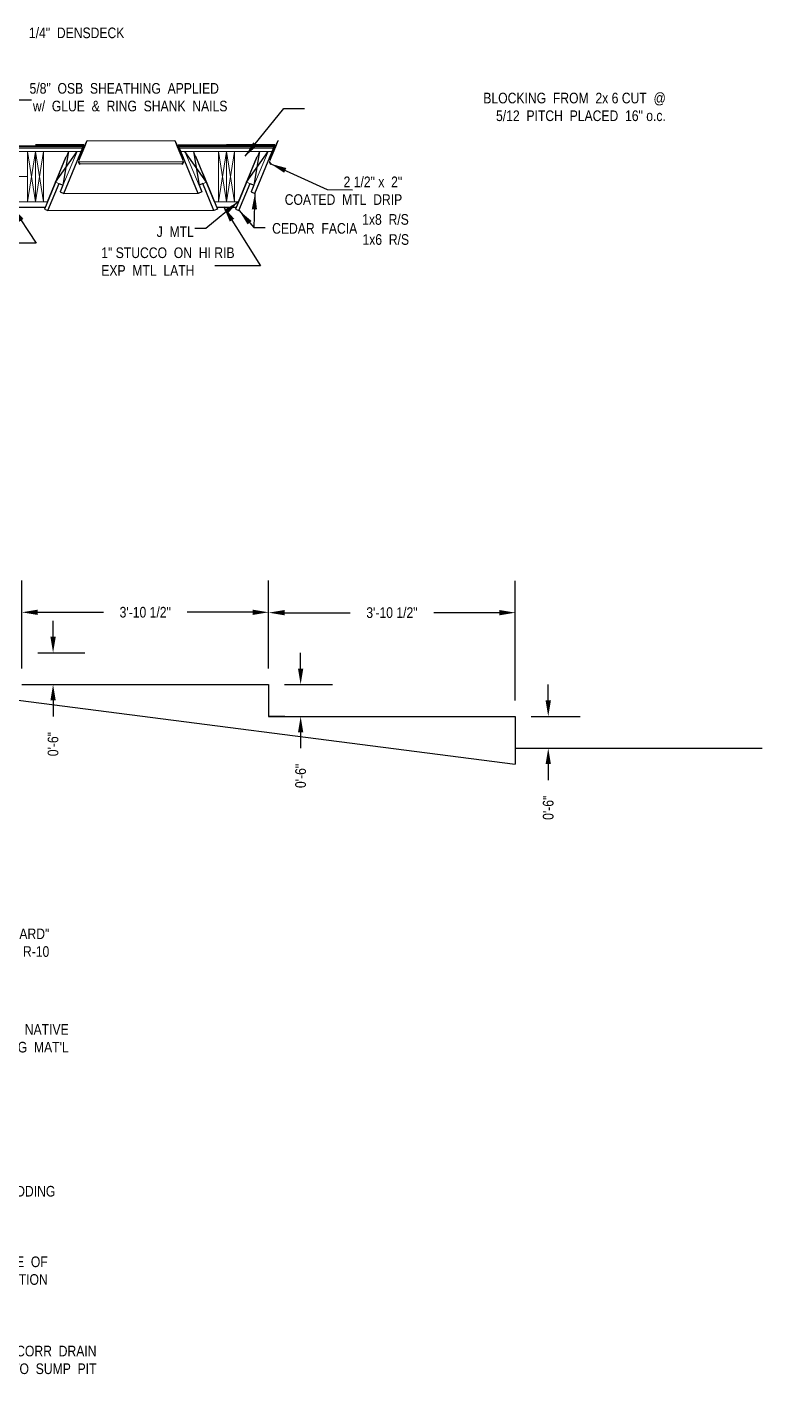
# Model space of a CAD drawing. Extents: x 1662 to 3024, y -14186 to -10515.
# Drawn here: x 2559.2 to 2697.7, y -14152.4 to -13898.1 of the extents above; entities that cross this region are included whole.
import ezdxf

# ---------------------------------------------------------------- set-up
doc = ezdxf.new("R2010")
doc.units = 0
doc.header["$LTSCALE"] = 50
doc.header["$MEASUREMENT"] = 0
for name, color, linetype in [('CONCRETE', 7, 'CONTINUOUS'), ('FLOOR_FRAMING', 3, 'CONTINUOUS'), ('INSULATION', 30, 'CONTINUOUS'), ('LOWER_TRUSS_DESIGN', 7, 'CONTINUOUS'), ('METAL_ROOFING', 7, 'CONTINUOUS'), ('ROOF_FRAMING', 7, 'CONTINUOUS'), ('ROOFING', 7, 'CONTINUOUS'), ('TEXT', 250, 'CONTINUOUS')]:
    doc.layers.add(name, color=color, linetype=linetype)
doc.styles.add('ARCHENT', font='technical.ttf', dxfattribs={"height": 2})
doc.linetypes.add('BATTING', pattern='A,0.0001,-0.1,[134,ltypeshp.shx,S=0.1,R=0,X=-0.1,Y=0],-0.2,[134,ltypeshp.shx,S=0.1,R=180,X=0.1,Y=0],-0.1', length=0.4001)
doc.dimstyles.new('ARCHENTLTD', dxfattribs={"dimtxt": 2, "dimasz": 3, "dimexe": 6, "dimexo": 3, "dimgap": 2, "dimtad": 0, "dimdec": 3, "dimzin": 1, "dimdsep": 46, "dimlunit": 4, "dimtxsty": 'ARCHENT', "dimcen": 2, "dimadec": 0, "dimazin": 0, "dimtfac": 1, "dimtdec": 3, "dimtofl": 0, "dimtmove": 0, "dimatfit": 3, "dimfxl": 1, "dimfrac": 2, "dimtolj": 1, "dimtzin": 0, "dimarcsym": 0})

# ---------------------------------------------------------------- blocks, each defined once
blk = doc.blocks.new('*D170')
at = {"layer": 'CONCRETE', "color": 0, "lineweight": -2, "ltscale": 0.25}
for p, q in [((2558.21, -14019.05), (2558.21, -14002.43)), ((2604.71, -14019.05), (2604.71, -14002.43)), ((2561.21, -14008.43), (2573.58, -14008.43)), ((2601.71, -14008.43), (2589.34, -14008.43))]:
    blk.add_line(p, q, dxfattribs=at)
at = {"layer": 'CONCRETE', "color": 0, "lineweight": 9, "ltscale": 0.25}
for points in [[(2561.21, -14007.93), (2561.21, -14008.93), (2558.21, -14008.43)], [(2601.71, -14007.93), (2601.71, -14008.93), (2604.71, -14008.43)]]:
    blk.add_solid(points, dxfattribs=at)
at = {"layer": 'CONCRETE', "color": 0, "lineweight": 9, "ltscale": 0.25, "insert": (2581.46, -14008.43), "char_height": 2, "attachment_point": 5, "style": 'ARCHENT'}
blk.add_mtext('\\A1;3\'-10 1/2"', dxfattribs=at)
blk = doc.blocks.new('*D171')
at = {"layer": 'CONCRETE', "color": 0, "lineweight": -2, "ltscale": 0.25}
for p, q in [((2604.71, -14019.05), (2604.71, -14002.5)), ((2651.21, -14025.05), (2651.21, -14002.5)), ((2607.71, -14008.5), (2620.08, -14008.5)), ((2648.21, -14008.5), (2635.84, -14008.5))]:
    blk.add_line(p, q, dxfattribs=at)
at = {"layer": 'CONCRETE', "color": 0, "lineweight": 9, "ltscale": 0.25}
for points in [[(2607.71, -14008), (2607.71, -14009), (2604.71, -14008.5)], [(2648.21, -14008), (2648.21, -14009), (2651.21, -14008.5)]]:
    blk.add_solid(points, dxfattribs=at)
at = {"layer": 'CONCRETE', "color": 0, "lineweight": 9, "ltscale": 0.25, "insert": (2627.96, -14008.5), "char_height": 2, "attachment_point": 5, "style": 'ARCHENT'}
blk.add_mtext('\\A1;3\'-10 1/2"', dxfattribs=at)
blk = doc.blocks.new('*D172')
at = {"layer": 'CONCRETE', "color": 0, "lineweight": -2, "ltscale": 0.25}
for p, q in [((2564.09, -14013.05), (2564.09, -14010.05)), ((2561.21, -14016.05), (2570.09, -14016.05)), ((2561.21, -14022.05), (2570.09, -14022.05)), ((2564.09, -14025.05), (2564.09, -14028.05))]:
    blk.add_line(p, q, dxfattribs=at)
at = {"layer": 'CONCRETE', "color": 0, "lineweight": 9, "ltscale": 0.25}
for points in [[(2563.59, -14013.05), (2564.59, -14013.05), (2564.09, -14016.05)], [(2563.59, -14025.05), (2564.59, -14025.05), (2564.09, -14022.05)]]:
    blk.add_solid(points, dxfattribs=at)
at = {"layer": 'CONCRETE', "color": 0, "lineweight": 9, "ltscale": 0.25, "insert": (2564.09, -14033.27), "char_height": 2, "attachment_point": 5, "rotation": 90, "style": 'ARCHENT'}
blk.add_mtext('\\A1;0\'-6"', dxfattribs=at)
blk = doc.blocks.new('*D173')
at = {"layer": 'CONCRETE', "color": 0, "lineweight": -2, "ltscale": 0.25}
for p, q in [((2610.75, -14019.05), (2610.75, -14016.05)), ((2607.71, -14022.05), (2616.75, -14022.05)), ((2607.75, -14028.05), (2604.75, -14028.05)), ((2610.75, -14031.05), (2610.75, -14034.05))]:
    blk.add_line(p, q, dxfattribs=at)
at = {"layer": 'CONCRETE', "color": 0, "lineweight": 9, "ltscale": 0.25}
for points in [[(2610.25, -14019.05), (2611.25, -14019.05), (2610.75, -14022.05)], [(2610.25, -14031.05), (2611.25, -14031.05), (2610.75, -14028.05)]]:
    blk.add_solid(points, dxfattribs=at)
at = {"layer": 'CONCRETE', "color": 0, "lineweight": 9, "ltscale": 0.25, "insert": (2610.75, -14039.27), "char_height": 2, "attachment_point": 5, "rotation": 90, "style": 'ARCHENT'}
blk.add_mtext('\\A1;0\'-6"', dxfattribs=at)
blk = doc.blocks.new('*D174')
at = {"layer": 'CONCRETE', "color": 0, "lineweight": -2, "ltscale": 0.25}
for p, q in [((2657.42, -14025.05), (2657.42, -14022.05)), ((2654.21, -14028.05), (2663.42, -14028.05)), ((2654.21, -14034.05), (2663.42, -14034.05)), ((2657.42, -14037.05), (2657.42, -14040.05))]:
    blk.add_line(p, q, dxfattribs=at)
at = {"layer": 'CONCRETE', "color": 0, "lineweight": 9, "ltscale": 0.25}
for points in [[(2656.92, -14025.05), (2657.92, -14025.05), (2657.42, -14028.05)], [(2656.92, -14037.05), (2657.92, -14037.05), (2657.42, -14034.05)]]:
    blk.add_solid(points, dxfattribs=at)
at = {"layer": 'CONCRETE', "color": 0, "lineweight": 9, "ltscale": 0.25, "insert": (2657.42, -14045.27), "char_height": 2, "attachment_point": 5, "rotation": 90, "style": 'ARCHENT'}
blk.add_mtext('\\A1;0\'-6"', dxfattribs=at)

msp = doc.modelspace()

# ---------------------------------------------------------------- linework, layer by layer
at = {"layer": 'CONCRETE', "color": 7, "linetype": 'Continuous', "lineweight": 30, "ltscale": 0.125}
for p, q in [((2566.1122, -13929.4841), (2569.41, -13921.5462)), ((2591.437, -13929.4841), (2588.1393, -13921.5462)), ((2602.1122, -13929.4841), (2605.41, -13921.5462)), ((2563.1307, -13932.7142), (2565.2518, -13927.6378)), ((2565.2518, -13927.6378), (2565.9475, -13927.9267)), ((2565.9475, -13927.9267), (2565.4166, -13929.1935)), ((2592.2975, -13927.6378), (2591.6017, -13927.9267)), ((2591.6017, -13927.9267), (2592.1327, -13929.1935)), ((2594.4185, -13932.7142), (2592.2975, -13927.6378)), ((2599.1307, -13932.7142), (2601.2518, -13927.6378)), ((2601.2518, -13927.6378), (2601.9475, -13927.9267)), ((2601.9475, -13927.9267), (2601.4166, -13929.1935)), ((2565.4166, -13929.1935), (2566.1086, -13929.4826)), ((2592.1327, -13929.1935), (2591.4407, -13929.4826)), ((2601.4166, -13929.1935), (2602.1086, -13929.4826)), ((2516.9624, -13932.0462), (2562.6088, -13932.0462)), ((2562.4493, -13932.4295), (2563.1307, -13932.7142)), ((2595.0999, -13932.4295), (2594.4185, -13932.7142)), ((2594.9405, -13932.0462), (2598.6088, -13932.0462)), ((2598.4493, -13932.4295), (2599.1307, -13932.7142))]:
    msp.add_line(p, q, dxfattribs=at)
at = {"layer": 'CONCRETE', "color": 7, "lineweight": 30, "ltscale": 0.25}
msp.add_line((2519.2681, -14020.0476), (2651.2129, -14037.0727), dxfattribs=at)
at = {"layer": 'CONCRETE', "lineweight": 30, "ltscale": 0.25}
for p, q in [((2558.2129, -14022.0479), (2604.7129, -14022.0479)), ((2604.7129, -14022.0479), (2604.7129, -14028.0479)), ((2604.7129, -14028.0479), (2651.2129, -14028.0479)), ((2651.2129, -14028.0479), (2651.2129, -14037.0727)), ((2651.2129, -14034.0479), (2697.7129, -14034.0479))]:
    msp.add_line(p, q, dxfattribs=at)
at = {"layer": 'FLOOR_FRAMING', "color": 7, "lineweight": 20, "ltscale": 0.25}
for p, q in [((2569.7736, -13920.6712), (2466.1701, -13920.6712)), ((2569.6697, -13920.9212), (2466.7722, -13920.9212)), ((2565.9311, -13920.4212), (2570.0349, -13920.4212)), ((2570.4224, -13919.4879), (2570.5378, -13919.5358)), ((2587.1269, -13919.4879), (2587.0115, -13919.5358)), ((2591.6182, -13920.4212), (2587.5144, -13920.4212)), ((2587.7757, -13920.6712), (2596.7746, -13920.6712)), ((2587.8795, -13920.9212), (2596.7746, -13920.9212)), ((2605.7736, -13920.6712), (2596.7746, -13920.6712)), ((2605.6697, -13920.9212), (2596.7746, -13920.9212)), ((2601.9311, -13920.4212), (2606.0349, -13920.4212)), ((2606.4224, -13919.4879), (2606.5378, -13919.5358)), ((2559.2746, -13931.0462), (2559.2746, -13921.5462)), ((2559.2746, -13921.5462), (2560.7746, -13921.5462)), ((2560.7746, -13921.5462), (2560.7746, -13931.0462)), ((2562.2746, -13921.5462), (2560.7746, -13921.5462)), ((2562.2746, -13921.5462), (2562.2746, -13931.0462)), ((2566.983, -13921.5462), (2562.2746, -13921.5462)), ((2590.5663, -13921.5462), (2595.2746, -13921.5462)), ((2595.2746, -13931.0462), (2595.2746, -13921.5462)), ((2595.2746, -13921.5462), (2596.7746, -13921.5462)), ((2596.7746, -13921.5462), (2596.7746, -13931.0462)), ((2598.2746, -13921.5462), (2598.2746, -13931.0462)), ((2605.41, -13921.5462), (2598.2746, -13921.5462)), ((2515.2746, -13931.0462), (2562.2746, -13931.0462))]:
    msp.add_line(p, q, dxfattribs=at)
at = {"layer": 'FLOOR_FRAMING', "color": 7, "lineweight": 9, "ltscale": 0.25}
for p, q in [((2570.5378, -13919.5358), (2587.0115, -13919.5358)), ((2559.2746, -13921.5462), (2466.648, -13921.5462)), ((2559.2746, -13931.0462), (2560.7746, -13921.5462)), ((2559.2746, -13921.5462), (2560.7746, -13931.0462)), ((2560.7746, -13931.0462), (2562.2746, -13921.5462)), ((2560.7746, -13921.5462), (2562.2746, -13931.0462)), ((2562.2746, -13921.5462), (2569.41, -13921.5462)), ((2566.983, -13921.5462), (2563.0246, -13931.0462)), ((2568.8835, -13923.5203), (2588.6658, -13923.5203)), ((2588.1393, -13921.5462), (2595.2746, -13921.5462)), ((2590.5663, -13921.5462), (2594.5246, -13931.0462)), ((2595.2746, -13921.5462), (2595.2746, -13931.0462)), ((2595.2746, -13931.0462), (2596.7746, -13921.5462)), ((2595.2746, -13921.5462), (2596.7746, -13931.0462)), ((2596.7746, -13931.0462), (2598.2746, -13921.5462)), ((2596.7746, -13921.5462), (2598.2746, -13931.0462)), ((2596.7746, -13921.5462), (2598.2746, -13921.5462)), ((2602.983, -13921.5462), (2599.0246, -13931.0462)), ((2569.1724, -13923.9284), (2588.3769, -13923.9284)), ((2565.9475, -13927.9267), (2564.5622, -13927.3515)), ((2591.6017, -13927.9267), (2592.9871, -13927.3515)), ((2601.9475, -13927.9267), (2600.5622, -13927.3515)), ((2562.2746, -13931.0462), (2563.0246, -13931.0462)), ((2566.1122, -13929.4841), (2591.437, -13929.4841)), ((2595.2746, -13931.0462), (2594.5246, -13931.0462)), ((2598.2746, -13931.0462), (2595.2746, -13931.0462)), ((2598.2746, -13931.0462), (2599.0246, -13931.0462)), ((2563.1307, -13932.7142), (2594.4185, -13932.7142))]:
    msp.add_line(p, q, dxfattribs=at)
at = {"layer": 'INSULATION', "linetype": 'BATTING', "lineweight": 9, "ltscale": 0.225}
msp.add_line((2469.648, -13926.2962), (2559.2746, -13926.2962), dxfattribs=at)
at = {"layer": 'LOWER_TRUSS_DESIGN', "linetype": 'Continuous', "lineweight": 9, "ltscale": 0.5}
for p, q in [((2565.4203, -13929.195), (2568.598, -13921.5462)), ((2592.129, -13929.195), (2588.9513, -13921.5462)), ((2601.4203, -13929.195), (2604.598, -13921.5462))]:
    msp.add_line(p, q, dxfattribs=at)
at = {"layer": 'LOWER_TRUSS_DESIGN', "linetype": 'Continuous', "ltscale": 0.25}
for p, q in [((2565.2332, -13925.7353), (2562.4493, -13932.4295)), ((2592.316, -13925.7353), (2595.0999, -13932.4295)), ((2601.2332, -13925.7353), (2598.4493, -13932.4295))]:
    msp.add_line(p, q, dxfattribs=at)
at = {"layer": 'METAL_ROOFING', "linetype": 'Continuous', "lineweight": 30, "ltscale": 0.125}
for p, q in [((2568.8699, -13923.168), (2569.9818, -13920.5462)), ((2588.6794, -13923.168), (2587.5674, -13920.5462)), ((2604.8699, -13923.168), (2605.9818, -13920.5462))]:
    msp.add_line(p, q, dxfattribs=at)
at = {"layer": 'METAL_ROOFING', "linetype": 'Continuous', "ltscale": 0.125}
for p, q in [((2568.8997, -13922.7743), (2569.7736, -13920.6712)), ((2588.6496, -13922.7743), (2587.7757, -13920.6712)), ((2604.8997, -13922.7743), (2605.7736, -13920.6712))]:
    msp.add_line(p, q, dxfattribs=at)
at = {"layer": 'ROOF_FRAMING', "lineweight": 30, "ltscale": 0.125}
for p, q in [((2569.9818, -13920.5462), (2466.1701, -13920.5462)), ((2569.858, -13920.2962), (2560.7746, -13920.2962)), ((2587.5674, -13920.5462), (2596.7746, -13920.5462)), ((2587.6913, -13920.2962), (2596.7746, -13920.2962)), ((2605.858, -13920.2962), (2596.7746, -13920.2962)), ((2605.9818, -13920.5462), (2596.7746, -13920.5462))]:
    msp.add_line(p, q, dxfattribs=at)
at = {"layer": 'ROOF_FRAMING', "linetype": 'Continuous', "ltscale": 0.125}
for p, q in [((2563.0284, -13931.0458), (2566.5753, -13922.5028)), ((2564.5586, -13927.35), (2568.598, -13921.5462)), ((2566.983, -13921.5462), (2565.9475, -13927.9267)), ((2592.9907, -13927.35), (2588.9513, -13921.5462)), ((2590.5663, -13921.5462), (2591.6017, -13927.9267)), ((2594.5209, -13931.0458), (2590.9739, -13922.5028)), ((2599.0284, -13931.0458), (2602.5753, -13922.5028)), ((2600.5586, -13927.35), (2604.598, -13921.5462)), ((2602.983, -13921.5462), (2601.9475, -13927.9267))]:
    msp.add_line(p, q, dxfattribs=at)
at = {"layer": 'ROOFING', "linetype": 'Continuous', "lineweight": 20, "ltscale": 0.125}
for p, q in [((2570.0664, -13920.6712), (2568.8835, -13923.5203)), ((2570.4224, -13919.4879), (2570.0349, -13920.4212)), ((2570.5378, -13919.5358), (2570.0664, -13920.6712)), ((2587.0115, -13919.5358), (2587.4829, -13920.6712)), ((2587.1269, -13919.4879), (2587.5144, -13920.4212)), ((2587.4829, -13920.6712), (2588.6658, -13923.5203)), ((2606.0664, -13920.6712), (2604.8835, -13923.5203)), ((2606.4224, -13919.4879), (2606.0349, -13920.4212)), ((2606.5378, -13919.5358), (2606.0664, -13920.6712)), ((2569.0771, -13924.0093), (2568.7971, -13923.5951)), ((2568.8835, -13923.5203), (2569.1724, -13923.9284)), ((2588.6658, -13923.5203), (2588.3769, -13923.9284)), ((2588.4721, -13924.0093), (2588.7522, -13923.5951)), ((2605.0771, -13924.0093), (2604.7971, -13923.5951)), ((2604.8835, -13923.5203), (2605.1724, -13923.9284)), ((2569.1724, -13923.9284), (2569.0771, -13924.0093)), ((2588.3769, -13923.9284), (2588.4721, -13924.0093)), ((2605.1724, -13923.9284), (2605.0771, -13924.0093))]:
    msp.add_line(p, q, dxfattribs=at)

# ---------------------------------------------------------------- texts
at = {"layer": 'CONCRETE', "color": 7, "linetype": 'Continuous', "lineweight": 9, "ltscale": 0.15, "char_height": 2, "width": 29.8125, "attachment_point": 3, "style": 'ARCHENT'}
for s, insert in [('2"  DOW  "BLUEBOARD"\\PINSULATION  R-10  ', (2563.3764, -14068.0317)), ("CLEAN   NATIVE\\PDG  MAT'L", (2567.0298, -14086.055)), ('LINE  OF\\PEXCAVATION', (2563.0822, -14129.846))]:
    msp.add_mtext(s, dxfattribs=dict(at, insert=insert))
at = {"layer": 'CONCRETE', "color": 7, "linetype": 'Continuous', "lineweight": 9, "ltscale": 0.125, "char_height": 2, "attachment_point": 3, "style": 'ARCHENT'}
for s, insert in [('DRAIN  PIPE  BEDDING', (2564.5108, -14116.5464)), ('4"  PERF  CORR  DRAIN\\Pw/ SOCK, PITCH  TO  SUMP  PIT', (2572.2728, -14146.6683))]:
    msp.add_mtext(s, dxfattribs=dict(at, insert=insert))
at = {"layer": 'TEXT', "color": 7, "linetype": 'Continuous', "lineweight": 9, "ltscale": 0.125, "char_height": 2, "style": 'ARCHENT'}
for s, insert, attachment_point in [('1/4"  DENSDECK', (2559.5312, -13898.2136), 1), ('5/8"  OSB  SHEATHING  APPLIED\\P w/  GLUE  &  RING  SHANK  NAILS', (2559.6515, -13908.6746), 1), ('2 1/2" x  2" \\PCOATED  MTL  DRIP', (2629.8928, -13926.3025), 3), ('1x8  R/S', (2631.134, -13933.3793), 3), ('CEDAR  FACIA', (2621.4139, -13935.066), 3), ('1x6  R/S', (2631.1858, -13937.1646), 3), ('1" STUCCO  ON  HI RIB\\PEXP  MTL  LATH', (2573.1706, -13939.6582), 1)]:
    msp.add_mtext(s, dxfattribs=dict(at, insert=insert, attachment_point=attachment_point))
at = {"layer": 'TEXT', "color": 7, "linetype": 'Continuous', "lineweight": 9, "ltscale": 0.125, "char_height": 2, "attachment_point": 3, "style": 'ARCHENT'}
for s, insert, width in [('BLOCKING  FROM  2x 6 CUT  @ \\P5/12  PITCH  PLACED  16" o.c.', (2679.5854, -13910.5028), 66.345459), ('J  MTL', (2590.616, -13935.6835), 9.5)]:
    msp.add_mtext(s, dxfattribs=dict(at, insert=insert, width=width))

# ---------------------------------------------------------------- dimensions: what is measured, and where the dimension line sits
at = {"layer": 'CONCRETE', "color": 3, "lineweight": 9, "ltscale": 0.25}
for base, p1, p2, picture, middle in [((2604.7129, -14008.4273), (2558.2129, -14022.0479), (2604.7129, -14022.0479), '*D170', (2581.4629, -14008.4273)), ((2651.2129, -14008.4956), (2604.7129, -14022.0479), (2651.2129, -14028.0479), '*D171', (2627.9629, -14008.4956))]:
    dim = msp.add_linear_dim(base=base, p1=p1, p2=p2, dimstyle='ARCHENTLTD', dxfattribs=at)
    dim.commit()
    dim.dimension.update_dxf_attribs({"geometry": picture, "text_midpoint": middle})
for base, p1, p2, picture, middle in [((2564.0929, -14022.0479), (2558.2129, -14016.0479), (2558.2129, -14022.0479), '*D172', (2564.0929, -14033.2745)), ((2610.7463, -14028.0479), (2604.7129, -14022.0479), (2610.7463, -14028.0479), '*D173', (2610.7463, -14039.2745)), ((2657.4203, -14034.0479), (2651.2129, -14028.0479), (2651.2129, -14034.0479), '*D174', (2657.4203, -14045.2745))]:
    dim = msp.add_linear_dim(base=base, p1=p1, p2=p2, angle=90, dimstyle='ARCHENTLTD', dxfattribs=at)
    dim.commit()
    dim.dimension.update_dxf_attribs({"geometry": picture, "text_midpoint": middle})

# ---------------------------------------------------------------- leaders
at = {"layer": 'TEXT', "color": 7, "linetype": 'Continuous', "lineweight": 9, "ltscale": 0.125}
for points in [[(2548.8816, -13920.8438), (2556.1829, -13911.8438), (2560.0367, -13911.8542)], [(2600.3034, -13922.4855), (2607.6047, -13913.4856), (2611.4585, -13913.4959)], [(2605.1157, -13923.9005), (2615.7534, -13928.741), (2620.5044, -13928.8118)], [(2598.9712, -13931.0443), (2592.8827, -13936.088), (2590.8184, -13936.088)], [(2602.1414, -13929.4807), (2601.9118, -13935.9122), (2604.0811, -13935.9107)], [(2556.4547, -13932.0483), (2560.9227, -13938.8424), (2552.3106, -13938.8424)], [(2596.2197, -13931.9825), (2603.2084, -13943.1428), (2594.5962, -13943.1428)], [(2599.1636, -13932.7124), (2601.9118, -13935.9122), (2604.0822, -13935.9145)]]:
    msp.add_leader(points, dimstyle='ARCHENTLTD', override={"dimgap": 2, "dimtad": 0}, dxfattribs=at)

doc.saveas('drawing.dxf')
